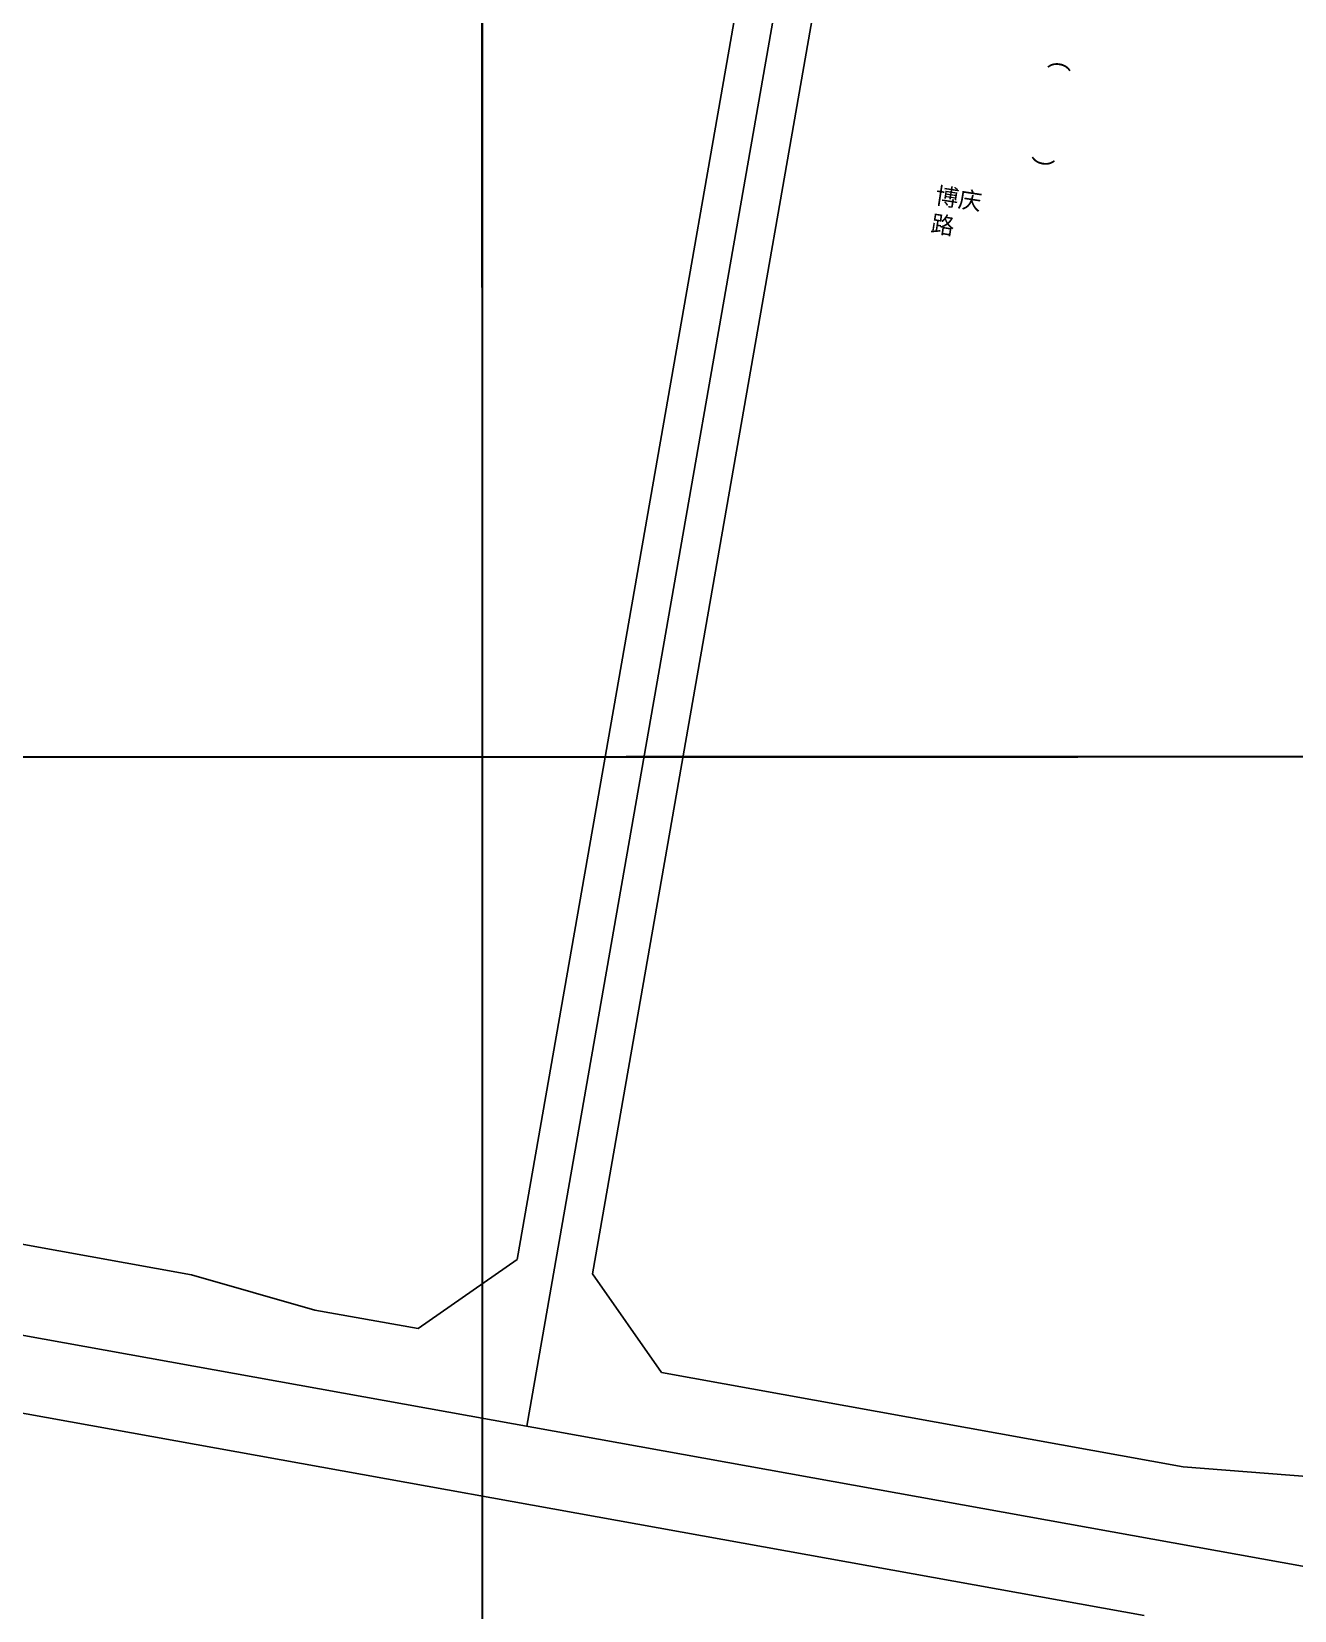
# Model space of a CAD drawing. Extents: x 529262 to 576451, y 2694391 to 2717535.
# Drawn here: x 561795.9 to 562092.2, y 2710448.1 to 2710818.4 of the extents above; entities that cross this region are included whole.
import ezdxf
from ezdxf.xclip import XClip

# ---------------------------------------------------------------- set-up
doc = ezdxf.new("R2010")
doc.units = 0
doc.header["$XCLIPFRAME"] = 0
for name, color, linetype in [('PP-COM', 7, 'Continuous'), ('RD-中线', 40, 'Continuous'), ('RD-红线', 7, 'Continuous'), ('RD-路名', 7, 'Continuous')]:
    doc.layers.add(name, color=color, linetype=linetype)
doc.styles.add('黑体', font='simhei.ttf')

# ---------------------------------------------------------------- blocks, each defined once
blk = doc.blocks.new('A$C19FD0107')
at = {"layer": 'RD-中线', "color": 8, "linetype": 'Continuous', "flags": 128}
blk.add_lwpolyline([(-8984.83, 16677.7), (-9085.87, 16100.68)], dxfattribs=at)
at = {"layer": 'RD-中线', "color": 8, "linetype": 'Continuous'}
blk.add_lwpolyline([(-10449.81, 16346.72), (-9310.39, 16141.18, 0.000025), (-9310.36, 16141.17), (-9264.68, 16132.94, -0.000026), (-9264.65, 16132.93), (-8548.04, 16003.66)], format="xyb", dxfattribs=at)
at = {"layer": 'RD-红线', "color": 8, "linetype": 'Continuous', "flags": 128}
for points in [[(-9003.18, 16625.09), (-9088.16, 16139.81)], [(-8985.45, 16621.99), (-9070.48, 16136.42)], [(-9243.31, 16150.42), (-9164.57, 16136.22)], [(-9135.63, 16127.95), (-9111.41, 16123.58)], [(-9257.64, 16113.38), (-8941.07, 16056.27)], [(-9054.33, 16113.28), (-8931.91, 16091.2)]]:
    blk.add_lwpolyline(points, dxfattribs=at)
at = {"layer": 'RD-红线', "color": 8}
for points in [[(-9111.41, 16123.58), (-9088.16, 16139.81, 0.415715)], [(-9070.48, 16136.42), (-9054.33, 16113.28, 0.412714)]]:
    blk.add_lwpolyline(points, format="xyb", dxfattribs=at)
for points in [[(-9135.63, 16127.95), (-9164.57, 16136.22)], [(-8931.91, 16091.2), (-8901.87, 16088.83), (-8827.98, 16075.5), (-8804.86, 16091.65)]]:
    blk.add_lwpolyline(points, dxfattribs=at)

msp = doc.modelspace()

# ---------------------------------------------------------------- linework, layer by layer
at = {"const_width": 0.5}
for points in [[(561921.778, 2711219.288), (561769.676, 2711219.489), (561769.882, 2710648.234), (562301.527, 2710648.389), (562301.432, 2710720.66), (562546.62, 2710719.562), (562546.718, 2711158.506), (561922.133, 2711156.158), (561921.778, 2711219.288)], [(562054.134, 2710969.431), (561901.626, 2710969.423), (561901.662, 2710398.138), (562433.46, 2710398.248), (562433.359, 2710470.178), (562679.098, 2710470.228), (562678.991, 2710908.993), (562054.163, 2710906.309), (562054.134, 2710969.431)]]:
    msp.add_lwpolyline(points, dxfattribs=at)

# ---------------------------------------------------------------- block references
at = {"layer": 'PP-COM'}
ref = msp.add_blockref('A$C19FD0107', (570997.993, 2694390.603), dxfattribs=at)
XClip(ref).set_block_clipping_path([(-9366.4383134884, 14428.6043910822), (-3328.4480743363, 17452.7484863754)])

# ---------------------------------------------------------------- texts
at = {"layer": 'RD-路名', "color": 7, "linetype": 'Continuous', "insert": (562040.246, 2710815.24), "char_height": 4, "attachment_point": 1, "rotation": 260.19189, "style": '黑体'}
msp.add_mtext_dynamic_manual_height_columns('\\pi-12,l16,t16;(^I    )', width=417.527, gutter_width=357.193, heights=[0], dxfattribs=at)
at = {"layer": 'RD-路名', "color": 7, "insert": (562008.31, 2710782.046), "char_height": 4, "width": 50.99419, "attachment_point": 1, "rotation": 351.2549, "style": '黑体'}
msp.add_mtext('博庆\\P路 ', dxfattribs=at)

doc.saveas('drawing.dxf')
